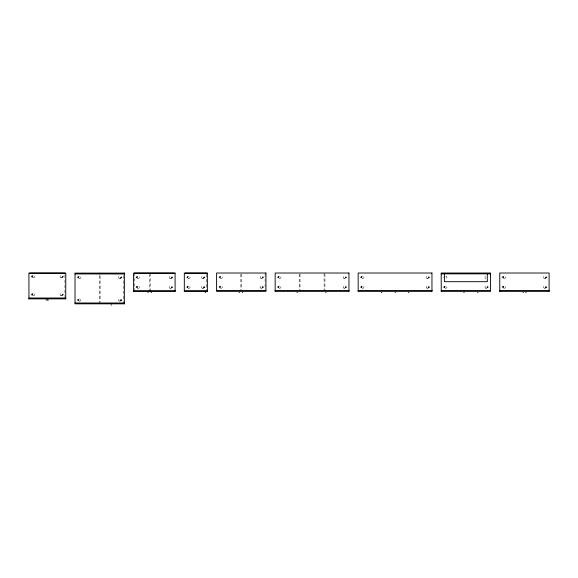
<?xml version="1.0" encoding="UTF-8"?>
<svg xmlns="http://www.w3.org/2000/svg" width="578" height="578" viewBox="0 0 578 578"><rect width="100%" height="100%" fill="white"/><g stroke="black" fill="none" stroke-linecap="round" stroke-linejoin="round"><path stroke-width="0.43" stroke-dasharray="2.89 2.17" d="M443.564 276.963L443.564 277.657M33.213 275.46L31.205 276.573L33.213 277.686M61.506 277.686L63.508 276.573L61.506 275.46M33.213 293.443L31.205 294.556L33.213 295.669M79.331 276.291L77.322 277.404L79.331 278.517M61.506 295.669L63.508 294.556L61.506 293.443M120.051 278.517L122.059 277.404L120.051 276.291M79.331 298.884L77.322 299.996L79.331 301.109M137.875 276.291L135.866 277.404L137.875 278.517M137.875 286.067L135.866 287.179L137.875 288.292M170.799 278.517L172.808 277.404L170.799 276.291M120.051 301.109L122.059 299.996L120.051 298.884M188.601 276.291L186.6 277.404L188.601 278.517M170.799 288.292L172.808 287.179L170.799 286.067M203.059 278.517L205.067 277.404L203.059 276.291M188.601 286.067L186.6 287.179L188.601 288.292M220.912 276.197L218.903 277.31L220.912 278.423M203.059 288.292L205.067 287.179L203.059 286.067M220.912 285.973L218.903 287.085L220.912 288.198M261.632 278.423L263.633 277.31L261.632 276.197M279.477 276.197L277.469 277.31L279.477 278.423M261.632 288.198L263.633 287.085L261.632 285.973M279.477 285.973L277.469 287.085L279.477 288.198M344.64 278.423L346.648 277.31L344.64 276.197M362.485 276.197L360.484 277.31L362.485 278.423M344.64 288.198L346.648 287.085L344.64 285.973M362.485 285.973L360.484 287.085L362.485 288.198M427.648 278.423L429.656 277.31L427.648 276.197M427.648 288.198L429.656 287.085L427.648 285.973M445.479 285.973L443.47 287.085L445.479 288.198M504.045 276.197L502.036 277.31L504.045 278.423M486.423 288.198L488.432 287.085L486.423 285.973M504.045 285.973L502.036 287.085L504.045 288.198M544.989 278.423L546.998 277.31L544.989 276.197M544.989 288.198L546.998 287.085L544.989 285.973M31.718 275.901L32.592 276.573L31.718 277.238M63.002 277.238L62.128 276.573L63.002 275.901M77.835 276.732L78.709 277.404L77.835 278.069M121.546 278.069L120.672 277.404L121.546 276.732M136.379 276.732L137.253 277.404L136.379 278.069M31.718 293.891L32.592 294.556L31.718 295.228M172.295 278.069L171.428 277.404L172.295 276.732M187.106 276.732L187.98 277.404L187.106 278.069M63.002 295.228L62.128 294.556L63.002 293.891M136.379 286.507L137.253 287.179L136.379 287.844M204.554 278.069L203.68 277.404L204.554 276.732M219.416 276.638L220.283 277.31L219.416 277.975M77.835 299.332L78.709 299.996L77.835 300.668M172.295 287.844L171.428 287.179L172.295 286.507M187.106 286.507L187.98 287.179L187.106 287.844M263.12 277.975L262.253 277.31L263.12 276.638M277.982 276.638L278.856 277.31L277.982 277.975M204.554 287.844L203.68 287.179L204.554 286.507M219.416 286.421L220.283 287.085L219.416 287.757M121.546 300.668L120.672 299.996L121.546 299.332M263.12 287.757L262.253 287.085L263.12 286.421M277.982 286.421L278.856 287.085L277.982 287.757M346.135 277.975L345.261 277.31L346.135 276.638M360.997 276.638L361.864 277.31L360.997 277.975M346.135 287.757L345.261 287.085L346.135 286.421M360.997 286.421L361.864 287.085L360.997 287.757M429.143 277.975L428.276 277.31L429.143 276.638M502.549 276.638L503.424 277.31L502.549 277.975M429.143 287.757L428.276 287.085L429.143 286.421M443.983 286.421L444.85 287.085L443.983 287.757M546.485 277.975L545.61 277.31L546.485 276.638M487.919 287.757L487.044 287.085L487.919 286.421M502.549 286.421L503.424 287.085L502.549 287.757M546.485 287.757L545.61 287.085L546.485 286.421M324.923 274.073L324.923 290.546M324.092 273.206L324.092 289.679M300.025 274.073L300.025 290.546M299.194 274.073L299.194 289.679M265.114 273.9L265.114 289.672M241.683 274.16L241.683 289.679M240.853 274.16L240.853 290.546M206.541 274.203L206.541 289.759M150.186 273.3L150.186 290.64M149.355 274.167L149.355 290.64M134.414 273.3L134.414 289.773M123.533 275.706L123.533 302.995M100.102 275.706L100.102 302.113M99.272 275.706L99.272 302.995M64.96 274.89L64.96 297.128M486.12 278.459A1.156 1.156 0 0 1 484.971 277.31A1.156 1.156 0 0 1 486.12 276.154M445.775 276.154A1.156 1.156 0 0 1 446.924 277.31A1.156 1.156 0 0 1 445.775 278.459M544.115 288.082A1.156 1.156 0 0 0 545.842 287.085A1.156 1.156 0 0 0 544.115 286.088A1.156 1.156 0 0 0 544.115 288.082M544.115 278.307A1.156 1.156 0 0 0 545.842 277.31A1.156 1.156 0 0 0 544.115 276.313A1.156 1.156 0 0 0 544.115 278.307M503.763 288.082A1.156 1.156 0 0 0 505.497 287.085A1.156 1.156 0 0 0 503.763 286.088A1.156 1.156 0 0 0 503.763 288.082M503.763 278.307A1.156 1.156 0 0 0 505.497 277.31A1.156 1.156 0 0 0 503.763 276.313A1.156 1.156 0 0 0 503.763 278.307M485.549 288.082A1.156 1.156 0 0 0 487.276 287.085A1.156 1.156 0 0 0 485.549 286.088A1.156 1.156 0 0 0 485.549 288.082M445.197 288.082A1.156 1.156 0 0 0 446.924 287.085A1.156 1.156 0 0 0 445.197 286.088A1.156 1.156 0 0 0 445.197 288.082M426.774 288.082A1.156 1.156 0 0 0 428.508 287.085A1.156 1.156 0 0 0 426.774 286.088A1.156 1.156 0 0 0 426.774 288.082M426.774 278.307A1.156 1.156 0 0 0 428.508 277.31A1.156 1.156 0 0 0 426.774 276.313A1.156 1.156 0 0 0 426.774 278.307M362.211 288.082A1.156 1.156 0 0 0 363.938 287.085A1.156 1.156 0 0 0 362.211 286.088A1.156 1.156 0 0 0 362.211 288.082M362.211 278.307A1.156 1.156 0 0 0 363.938 277.31A1.156 1.156 0 0 0 362.211 276.313A1.156 1.156 0 0 0 362.211 278.307M343.766 288.082A1.156 1.156 0 0 0 345.492 287.085A1.156 1.156 0 0 0 343.766 286.088A1.156 1.156 0 0 0 343.766 288.082M343.766 278.307A1.156 1.156 0 0 0 345.492 277.31A1.156 1.156 0 0 0 343.766 276.313A1.156 1.156 0 0 0 343.766 278.307M279.203 288.082A1.156 1.156 0 0 0 280.93 287.085A1.156 1.156 0 0 0 279.203 286.088A1.156 1.156 0 0 0 279.203 288.082M279.203 278.307A1.156 1.156 0 0 0 280.93 277.31A1.156 1.156 0 0 0 279.203 276.313A1.156 1.156 0 0 0 279.203 278.307M260.75 288.082A1.156 1.156 0 0 0 262.484 287.085A1.156 1.156 0 0 0 260.75 286.088A1.156 1.156 0 0 0 260.75 288.082M260.75 278.307A1.156 1.156 0 0 0 262.484 277.31A1.156 1.156 0 0 0 260.75 276.313A1.156 1.156 0 0 0 260.75 278.307M220.63 288.082A1.156 1.156 0 0 0 222.364 287.085A1.156 1.156 0 0 0 220.63 286.088A1.156 1.156 0 0 0 220.63 288.082M220.63 278.307A1.156 1.156 0 0 0 222.364 277.31A1.156 1.156 0 0 0 220.63 276.313A1.156 1.156 0 0 0 220.63 278.307M202.184 288.176A1.156 1.156 0 0 0 203.911 287.179A1.156 1.156 0 0 0 202.184 286.182A1.156 1.156 0 0 0 202.184 288.176M202.184 278.401A1.156 1.156 0 0 0 203.911 277.404A1.156 1.156 0 0 0 202.184 276.4A1.156 1.156 0 0 0 202.184 278.401M188.327 288.176A1.156 1.156 0 0 0 190.054 287.179A1.156 1.156 0 0 0 188.327 286.182A1.156 1.156 0 0 0 188.327 288.176M188.327 278.401A1.156 1.156 0 0 0 190.054 277.404A1.156 1.156 0 0 0 188.327 276.4A1.156 1.156 0 0 0 188.327 278.401M169.925 288.176A1.156 1.156 0 0 0 171.659 287.179A1.156 1.156 0 0 0 169.925 286.182A1.156 1.156 0 0 0 169.925 288.176M169.925 278.401A1.156 1.156 0 0 0 171.659 277.404A1.156 1.156 0 0 0 169.925 276.4A1.156 1.156 0 0 0 169.925 278.401M137.6 288.176A1.156 1.156 0 0 0 139.327 287.179A1.156 1.156 0 0 0 137.6 286.182A1.156 1.156 0 0 0 137.6 288.176M137.6 278.401A1.156 1.156 0 0 0 139.327 277.404A1.156 1.156 0 0 0 137.6 276.4A1.156 1.156 0 0 0 137.6 278.401M119.176 301.001A1.156 1.156 0 0 0 120.903 299.996A1.156 1.156 0 0 0 119.176 298.999A1.156 1.156 0 0 0 119.176 301.001M119.176 278.401A1.156 1.156 0 0 0 120.903 277.404A1.156 1.156 0 0 0 119.176 276.4A1.156 1.156 0 0 0 119.176 278.401M79.049 301.001A1.156 1.156 0 0 0 80.783 299.996A1.156 1.156 0 0 0 79.049 298.999A1.156 1.156 0 0 0 79.049 301.001M79.049 278.401A1.156 1.156 0 0 0 80.783 277.404A1.156 1.156 0 0 0 79.049 276.4A1.156 1.156 0 0 0 79.049 278.401M60.632 295.553A1.156 1.156 0 0 0 62.359 294.556A1.156 1.156 0 0 0 60.632 293.559A1.156 1.156 0 0 0 60.632 295.553M60.632 277.57A1.156 1.156 0 0 0 62.359 276.573A1.156 1.156 0 0 0 60.632 275.576A1.156 1.156 0 0 0 60.632 277.57M32.939 295.553A1.156 1.156 0 0 0 34.666 294.556A1.156 1.156 0 0 0 32.939 293.559A1.156 1.156 0 0 0 32.939 295.553M32.939 277.57A1.156 1.156 0 0 0 34.666 276.573A1.156 1.156 0 0 0 32.939 275.576A1.156 1.156 0 0 0 32.939 277.57"/><path stroke-width="0.87" d="M441.187 273.849L490.534 273.849M75.017 273.943L124.364 273.943M216.598 290.546L265.945 290.546M275.164 290.546L348.953 290.546M358.172 290.546L431.961 290.546M441.187 290.546L490.534 290.546M549.1 290.546L499.753 290.546L499.825 291.377L549.1 291.377L549.1 273.018L499.753 273.018L499.753 291.377M133.583 290.64L175.091 290.64M184.317 290.64L207.372 290.64M205.183 291.377L205.631 291.377M441.187 291.377L490.534 291.377L490.534 273.018L441.187 273.018L441.252 291.377M205.183 292.526L205.631 292.526M239.075 292.526L239.523 292.526M242.341 292.526L242.789 292.526M296.998 292.526L297.446 292.526M325.703 292.526L326.144 292.526M381.299 292.526L381.747 292.526M395.049 292.526L395.489 292.526M408.444 292.526L408.892 292.526M463.751 292.526L464.199 292.526M477.551 292.526L477.999 292.526M522.946 292.526L523.393 292.526M525.698 292.526L526.146 292.526M147.838 292.62L148.279 292.62M151.169 292.62L151.609 292.62M28.9 298.017L65.791 298.017M28.9 298.848L65.791 298.848M46.067 299.996L46.515 299.996M47.158 299.996L47.606 299.996M47.988 299.996L48.436 299.996M75.017 302.995L124.364 302.995M111.092 304.982L111.532 304.982M549.028 290.546L549.028 291.377M487.305 273.849L487.305 281.688L444.417 281.688L444.417 273.849M431.845 290.546L431.845 291.377M358.244 290.546L358.244 291.377M348.881 290.546L348.881 291.377M275.236 290.546L275.236 291.377M207.307 290.64L207.307 291.464M206.541 273.112L185.148 273.112M175.018 290.64L175.018 291.464M174.26 273.112L134.414 273.112M149.839 290.64L149.839 291.464M149.702 290.64L149.702 291.464M133.655 290.64L133.655 291.464M124.292 273.112L124.292 273.943M124.292 302.995L124.292 303.826M99.756 273.112L99.756 273.943M65.726 298.848L65.791 273.112L28.9 273.112L28.972 298.848M64.96 273.112L29.731 273.112M265.945 273.018L216.598 273.018L216.598 291.377L265.945 291.377L265.945 273.018M348.953 273.018L275.164 273.018L275.164 291.377L348.953 291.377L348.953 273.018M431.961 273.018L358.172 273.018L358.172 291.377L431.961 291.377L431.961 273.018M124.364 273.112L75.017 273.112L75.017 303.826L124.364 303.826L124.364 273.112M175.091 273.112L133.583 273.112L133.583 291.464L175.091 291.464L175.091 273.112M207.372 273.112L184.317 273.112L184.317 291.464L207.372 291.464L207.372 273.112"/></g></svg>
